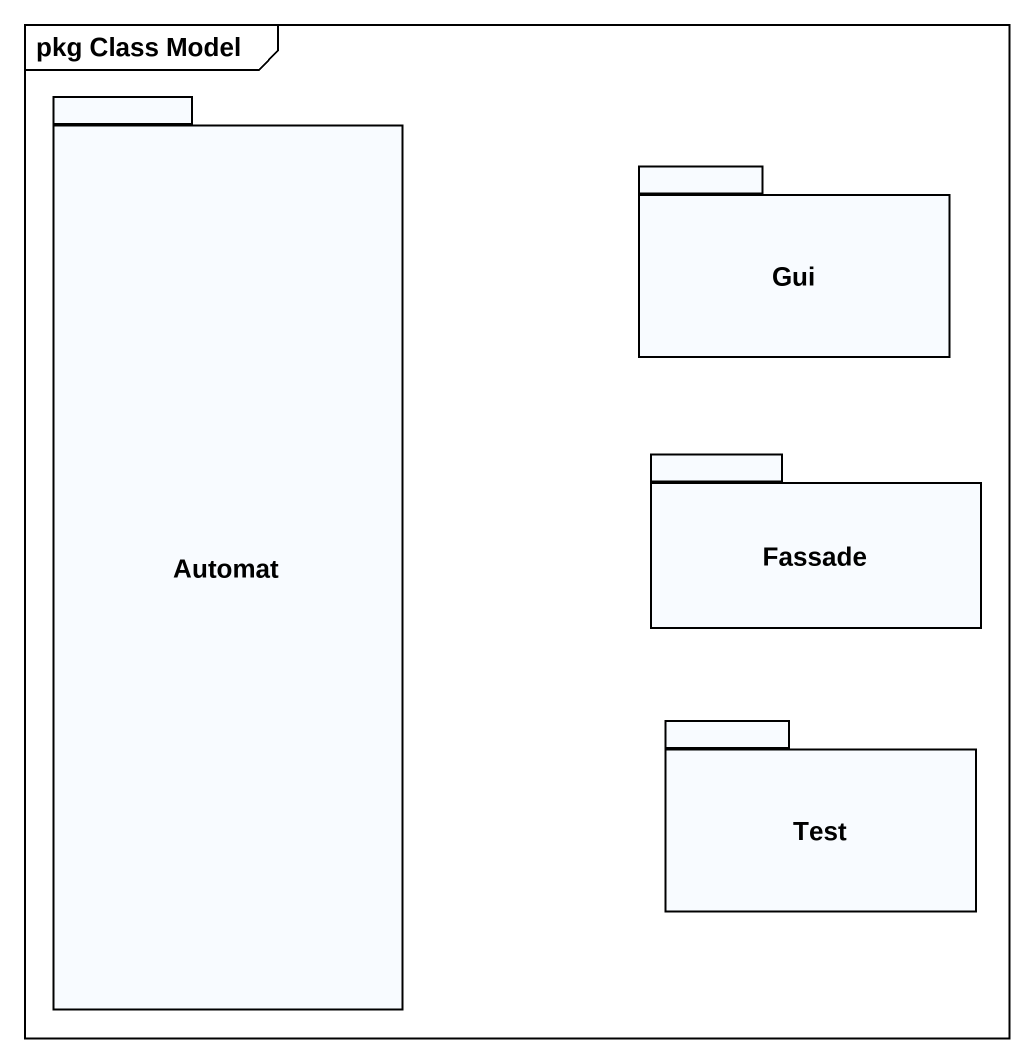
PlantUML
@startuml
mainframe pkg Class Model
package Automat {
}
package Gui {
}
package Fassade {
}
package Test {
}
@enduml
